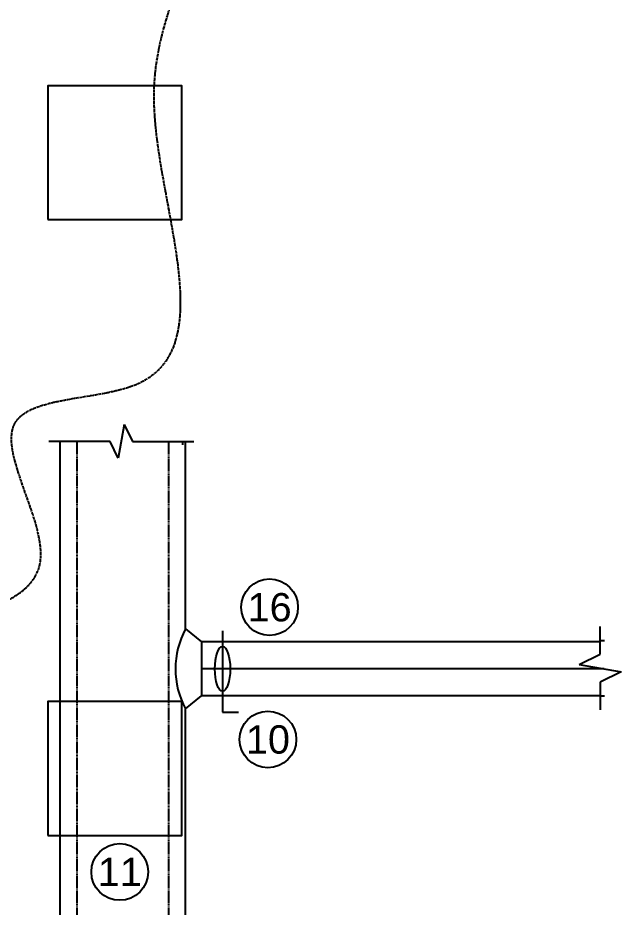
# Model space of a CAD drawing. Header units: millimetres. Extents: x -212361 to 39086, y -42 to 136893.
# Drawn here: x -99063 to -96317, y 84628 to 88678 of the extents above; entities that cross this region are included whole.
import ezdxf
from ezdxf.enums import TextEntityAlignment as Align

# ---------------------------------------------------------------- set-up
doc = ezdxf.new("R2010")
doc.units = ezdxf.units.MM
doc.header["$LTSCALE"] = 25
doc.linetypes.add('schedules_symbols_notes$0$CENTER2', pattern=[1.125, 0.75, -0.125, 0.125, -0.125])
doc.linetypes.add('schedules_symbols_notes$0$HIDDEN2', pattern=[0.1875, 0.125, -0.0625])
for name, color, linetype in [('schedules_symbols_notes$0$M-ANNO', 11, 'Continuous'), ('schedules_symbols_notes$0$M-CONTROLWIRING', 140, 'schedules_symbols_notes$0$CENTER2'), ('schedules_symbols_notes$0$M-DETAIL CLR11', 11, 'Continuous'), ('schedules_symbols_notes$0$M-HVAC-RETN-DUCT', 1, 'Continuous'), ('schedules_symbols_notes$0$M-HVAC-SUPP-DUCT', 4, 'Continuous')]:
    doc.layers.add(name, color=color, linetype=linetype)
doc.styles.add('schedules_symbols_notes$0$RDZENG_0.25', font='micross.ttf', dxfattribs={"height": 4})

# ---------------------------------------------------------------- blocks, each defined once
blk = doc.blocks.new('*U325')
at = {"layer": 'Defpoints'}
blk.add_lwpolyline([(-12, -12), (12, -12), (12, 12), (-12, 12)], close=True, dxfattribs=at)
blk = doc.blocks.new('*U327')
at = {"layer": 'Defpoints', "color": 0, "linetype": 'ByBlock', "lineweight": -2, "transparency": 16777216}
for p in [(297.6, 993.59), (297.6, 883.19)]:
    blk.add_blockref('*U325', p, dxfattribs=at)
blk = doc.blocks.new('*U180')
for p, q in [((11.53, 3.03), (10.47, -3.03)), ((11.53, 3.03), (13, 0)), ((9, 0), (-2, 0)), ((10.47, -3.03), (9, 0)), ((13, 0), (24, 0))]:
    blk.add_line(p, q)
at = {"layer": 'Defpoints', "color": 123}
for p, q in [((0, 0), (0, -0.64)), ((22, 0), (22, -0.64))]:
    blk.add_line(p, q, dxfattribs=at)
blk = doc.blocks.new('*U169')
for p, q in [((4.53, 3.03), (3.47, -3.03)), ((4.53, 3.03), (6, 0)), ((2, 0), (-2, 0)), ((3.47, -3.03), (2, 0)), ((6, 0), (10, 0))]:
    blk.add_line(p, q)
at = {"layer": 'Defpoints', "color": 123}
for p, q in [((0, 0), (0, -0.64)), ((8, 0), (8, -0.64))]:
    blk.add_line(p, q, dxfattribs=at)
blk = doc.blocks.new('schedules_symbols_notes$0$KEYED NOTE_0.25')
at = {"layer": 'schedules_symbols_notes$0$M-ANNO'}
blk.add_circle((0, 0), 4, dxfattribs=at)
at = {"layer": 'schedules_symbols_notes$0$M-ANNO', "style": 'schedules_symbols_notes$0$RDZENG_0.25'}
blk.add_attdef('#', text='', height=4, dxfattribs=at).set_placement((0, 0), align=Align.MIDDLE_CENTER)
blk = doc.blocks.new('schedules_symbols_notes')
at = {"layer": 'schedules_symbols_notes$0$M-CONTROLWIRING', "ltscale": 0.0254}
blk.add_spline([(-3913.97, 3382.5), (-3896.19, 3393.15), (-3900.62, 3418.58), (-3878.6, 3425.68), (-3875.69, 3477.88), (-3870.86, 3498.75)], degree=3, dxfattribs=at)
at = {"layer": 'schedules_symbols_notes$0$M-DETAIL CLR11'}
blk.add_lwpolyline([(-3795.04, 3374.53), (-3867.2, 3374.53)], dxfattribs=at)
at = {"layer": 'schedules_symbols_notes$0$M-HVAC-RETN-DUCT'}
for p, q in [((-3892.58, 3415.33), (-3892.58, 3274.45)), ((-3870.08, 3381.69), (-3870.08, 3415.33)), ((-3870.08, 3274.45), (-3870.08, 3367.37))]:
    blk.add_line(p, q, dxfattribs=at)
at = {"layer": 'schedules_symbols_notes$0$M-HVAC-SUPP-DUCT'}
for p, q in [((-3870.08, 3381.69), (-3867.2, 3379.39)), ((-3863.43, 3381.34), (-3863.43, 3366.77)), ((-3867.2, 3379.39), (-3867.2, 3369.68)), ((-3870.08, 3367.37), (-3867.2, 3369.68)), ((-3863.43, 3366.77), (-3860.55, 3366.77))]:
    blk.add_line(p, q, dxfattribs=at)
at = {"layer": 'schedules_symbols_notes$0$M-HVAC-SUPP-DUCT', "color": 12, "linetype": 'schedules_symbols_notes$0$HIDDEN2', "ltscale": 0.05}
for points in [[(-3873.14, 3415.33), (-3873.14, 3274.45), (-3873.14, 3250), (-3898.82, 3250)], [(-3889.52, 3415.33), (-3889.52, 3274.45), (-3889.52, 3266.39), (-3898.82, 3266.39)]]:
    blk.add_lwpolyline(points, dxfattribs=at)
at = {"layer": 'schedules_symbols_notes$0$M-HVAC-SUPP-DUCT', "linetype": 'Continuous'}
for points in [[(-3795.78, 3379.39), (-3867.2, 3379.39)], [(-3795.78, 3369.68), (-3867.2, 3369.68)]]:
    blk.add_lwpolyline(points, dxfattribs=at)
at = {"layer": 'schedules_symbols_notes$0$M-HVAC-SUPP-DUCT'}
blk.add_arc((-3856.75, 3374.53), 15.12, 151.7473, 208.2527, dxfattribs=at)
blk.add_ellipse((-3863.43, 3374.53), major_axis=(0, 4.01), ratio=0.341288, dxfattribs=at)
at = {"layer": 'Defpoints'}
blk.add_blockref('*U327', (-4180.32, 2473.5), dxfattribs=at)
at = {"layer": 'schedules_symbols_notes$0$M-ANNO', "xscale": 1.27, "yscale": 1.27, "zscale": 1.27}
for p, values in [((-3855, 3385.59), {'#': '16'}), ((-3855.3, 3361.88), {'#': '10'}), ((-3881.85, 3338.12), {'#': '11'})]:
    blk.add_blockref('schedules_symbols_notes$0$KEYED NOTE_0.25', p, dxfattribs=at).add_auto_attribs(values)
at = {"layer": 'schedules_symbols_notes$0$M-HVAC-RETN-DUCT'}
blk.add_blockref('*U180', (-3892.58, 3415.33), dxfattribs=at)
at = {"layer": 'schedules_symbols_notes$0$M-HVAC-SUPP-DUCT', "linetype": 'Continuous', "xscale": 1.246242485912276, "yscale": 1.246242485912276, "zscale": 1.246242485912276, "rotation": 90}
blk.add_blockref('*U169', (-3795.78, 3369.68), dxfattribs=at)

msp = doc.modelspace()

# ---------------------------------------------------------------- block references
at = {"xscale": 25.4, "yscale": 25.4, "zscale": 25.4}
msp.add_blockref('schedules_symbols_notes', (0, 0), dxfattribs=at)

doc.saveas('drawing.dxf')
